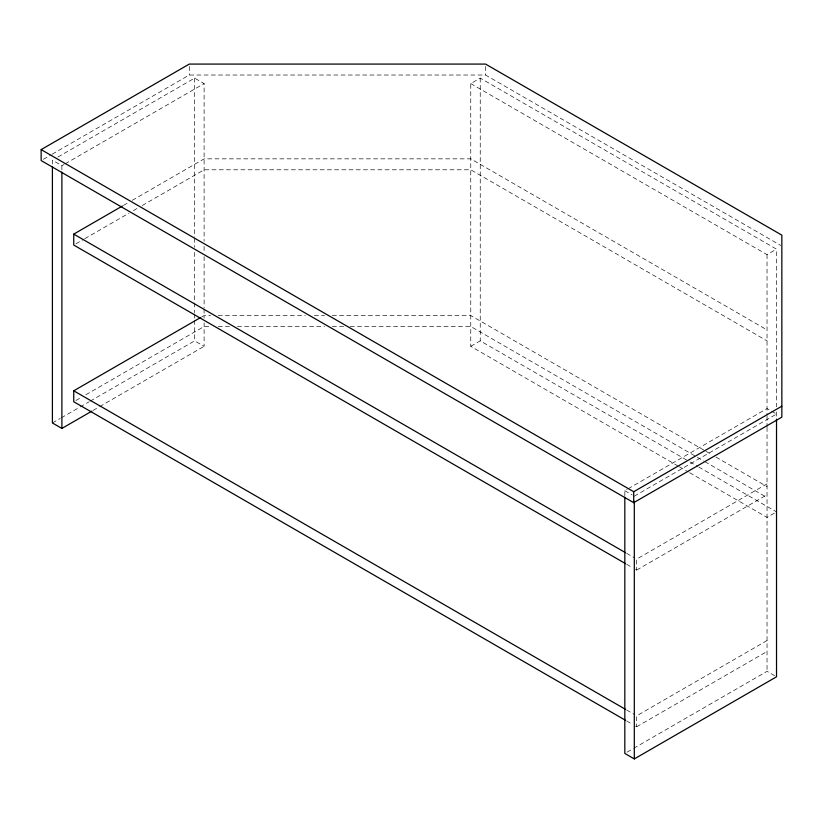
<?xml version="1.0" encoding="UTF-8"?>
<svg xmlns="http://www.w3.org/2000/svg" width="823" height="823" viewBox="0 0 823 823"><rect width="100%" height="100%" fill="white"/><g stroke="black" fill="none" stroke-linecap="round" stroke-linejoin="round"><path stroke-width="0.62" stroke-dasharray="4.12 3.09" d="M43.362 159.281L51.098 154.817M52.209 154.179L189.29 75.027L485.57 75.027L780.739 245.449M57.96 157.008L194.619 78.113L204.104 83.586L204.104 241.232M52.405 164.065L52.405 160.218L61.89 165.69L64.112 164.405M65.223 163.767L204.104 83.586M123.46 205.411L127.874 202.859M132.297 200.308L204.104 158.849L470.756 158.849L767.036 329.91M75.953 243.783L83.689 239.318M84.79 238.68L128.974 213.167M133.398 210.616L137.822 208.065M142.235 205.513L204.104 169.795L470.756 169.795L767.036 340.856M678.265 466.137L470.756 346.329L470.756 83.586L480.241 78.113L776.521 249.163L776.521 406.809M201.892 316.814L204.104 315.538L210.513 315.538M75.953 400.472L81.477 397.283M85.89 394.731L204.104 326.484L211.799 326.484M52.405 422.96L60.182 418.475M61.293 417.827L79.07 407.57M80.181 406.922L89.069 401.799M90.18 401.151L194.619 340.856L204.104 346.329L204.104 322.842M92.999 410.471L98.554 407.272M99.665 406.624L204.104 346.329M470.756 346.329L480.241 340.856L688.851 461.302M470.756 83.586L767.036 254.636L776.521 249.163M624.822 495.827L624.822 490.693L627.044 489.418M628.155 488.769L767.036 408.589L770.194 410.42M634.307 496.166L776.521 414.062L771.254 411.027M767.036 483.852L636.673 559.115L636.673 570.072L633.34 568.137M636.673 570.072L767.036 494.808M774.412 513.13L767.036 517.389L689.355 472.536M767.036 640.541L636.673 715.815L636.673 726.76L633.34 724.826M636.673 726.76L767.036 651.497M627.044 752.16L632.599 748.951M633.71 748.313L767.036 671.331L776.521 676.804M218.208 315.538L305.384 315.538M314.355 315.538L324.612 315.538M332.307 315.538L470.756 315.538L704.9 450.716M218.208 326.484L231.026 326.484M237.436 326.484L324.612 326.484M332.307 326.484L343.839 326.484M350.248 326.484L470.756 326.484L703.788 461.024M706 451.354L711.556 454.563M715.989 457.125L767.036 486.599M704.9 461.662L767.036 497.545M689.962 461.94L697.729 466.425M698.84 467.063L776.521 511.916M679.376 466.775L688.254 471.898M624.822 490.693L632.198 494.952M626.663 553.344L634.451 557.84M626.663 564.29L632.218 567.5M626.663 710.033L634.451 714.529M626.663 720.979L632.218 724.189M776.521 411.942L776.521 419.195M767.036 254.636L767.036 415.265M767.036 416.129L767.036 426.808M767.036 427.404L767.036 671.331M485.57 66.519L485.57 75.027M480.241 78.113L480.241 340.856M204.104 246.355L204.104 251.488M204.104 256.611L204.104 307.884M204.104 309.16L204.104 318.131M194.619 78.113L194.619 237.045M194.619 238.32L194.619 247.291M194.619 252.424L194.619 312.658M194.619 313.944L194.619 319.067M194.619 320.353L194.619 340.856M189.29 66.519L189.29 75.027M61.89 165.69L61.89 170.814"/><path stroke-width="1.23" d="M41.15 149.611L189.29 64.081L485.57 64.081L781.85 235.141L781.85 417.148L633.71 502.668L41.15 160.557L41.15 149.611L633.71 491.722L781.85 406.192M625.552 563.642L73.741 245.059L73.741 234.113L122.349 206.048M625.552 720.331L73.741 401.747L73.741 390.802L200.791 317.452M52.405 166.627L52.405 422.96L61.89 428.433L91.888 411.119M624.822 497.102L624.822 753.446L634.307 758.919L776.521 676.804L776.521 419.195M73.741 234.113L625.552 552.696M73.741 390.802L625.552 709.385M634.307 501.3L634.307 758.919M633.71 491.722L633.71 502.668M61.89 172.1L61.89 428.433"/></g></svg>
